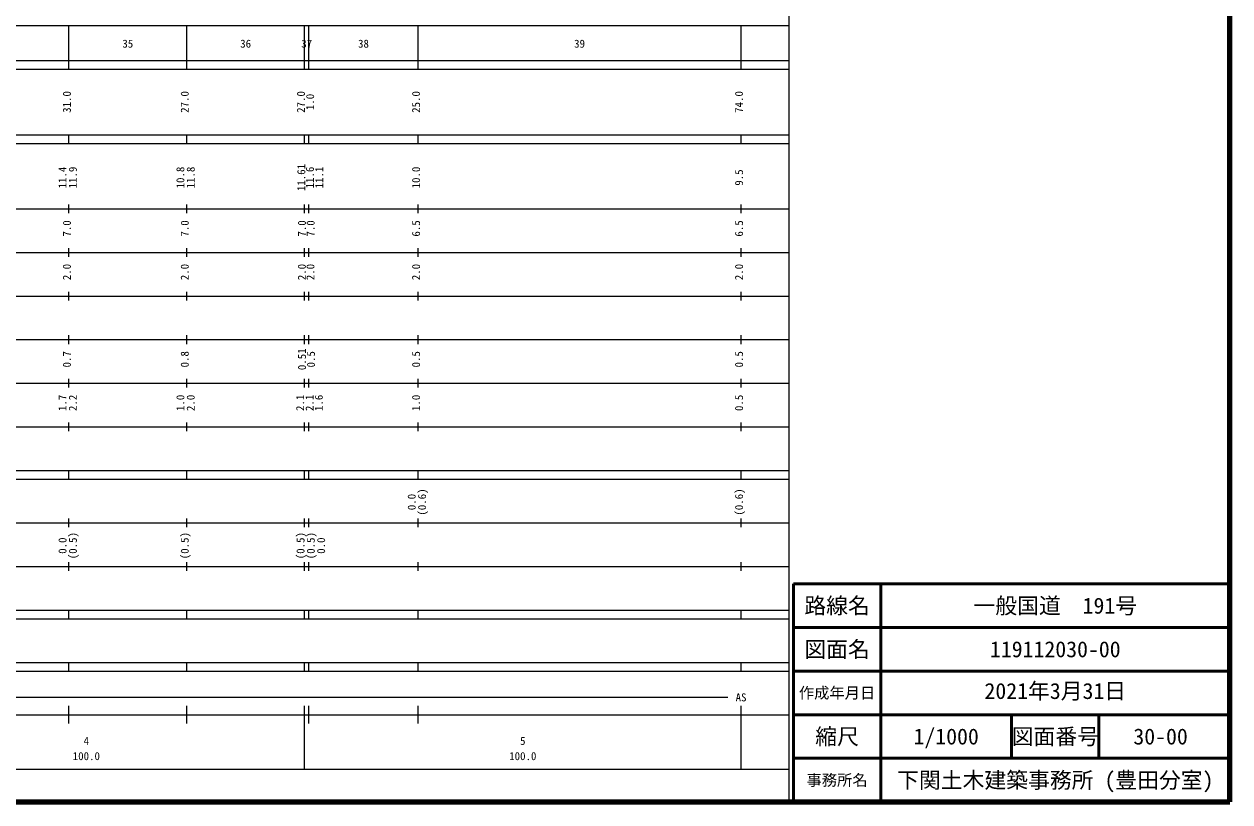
# Model space of a CAD drawing. Units: millimetres on the paper, enlarged 1000 times. Extents: x 40000 to 680000, y 20000 to 380000.
# Drawn here: x 403743 to 680000, y 20000 to 198357 of the extents above; entities that cross this region are included whole.
import ezdxf
from ezdxf.enums import TextEntityAlignment as Align

# ---------------------------------------------------------------- set-up
doc = ezdxf.new("R2010")
doc.units = ezdxf.units.MM
doc.header["$LTSCALE"] = 1000
for name, color, linetype, lineweight in [('M-TTL', 2, 'Continuous', 140), ('M-TTL-BAND', 7, 'Continuous', 25), ('M-TTL-FRAM', 2, 'Continuous', 50), ('M-TTL-LINE', 7, 'Continuous', 50), ('M-TTL-TXT', 7, 'Continuous', 50)]:
    doc.layers.add(name, color=color, linetype=linetype, lineweight=lineweight)
doc.styles.add('ＭＳ ゴシック', font='')
doc.styles.get('ＭＳ ゴシック').set_extended_font_data('MS Gothic')

msp = doc.modelspace()

# ---------------------------------------------------------------- linework, layer by layer
at = {"layer": 'M-TTL'}
for p, q in [((680000, 20000), (680000, 380000)), ((40000, 20000), (680000, 20000))]:
    msp.add_line(p, q, dxfattribs=at)
at = {"layer": 'M-TTL-BAND'}
for p, q in [((579000, 20000), (579000, 370000)), ((68000, 198000), (579000, 198000)), ((414000, 188000), (414000, 198000)), ((441000, 188000), (441000, 198000)), ((468000, 188000), (468000, 198000)), ((469000, 188000), (469000, 198000)), ((494000, 188000), (494000, 198000)), ((568000, 188000), (568000, 198000)), ((40000, 190000), (579000, 190000)), ((40000, 188000), (579000, 188000)), ((40000, 173000), (579000, 173000)), ((414000, 171000), (414000, 173000)), ((441000, 171000), (441000, 173000)), ((468000, 171000), (468000, 173000)), ((469000, 171000), (469000, 173000)), ((494000, 171000), (494000, 173000)), ((568000, 171000), (568000, 173000)), ((40000, 171000), (579000, 171000)), ((40000, 156000), (579000, 156000)), ((414000, 155000), (414000, 157000)), ((441000, 155000), (441000, 157000)), ((468000, 155000), (468000, 157000)), ((469000, 155000), (469000, 157000)), ((494000, 155000), (494000, 157000)), ((568000, 155000), (568000, 157000)), ((414000, 145000), (414000, 147000)), ((441000, 145000), (441000, 147000)), ((468000, 145000), (468000, 147000)), ((469000, 145000), (469000, 147000)), ((494000, 145000), (494000, 147000)), ((568000, 145000), (568000, 147000)), ((46000, 146000), (579000, 146000)), ((52000, 136000), (579000, 136000)), ((414000, 135000), (414000, 137000)), ((441000, 135000), (441000, 137000)), ((468000, 135000), (468000, 137000)), ((469000, 135000), (469000, 137000)), ((494000, 135000), (494000, 137000)), ((568000, 135000), (568000, 137000)), ((46000, 126000), (579000, 126000)), ((414000, 125000), (414000, 127000)), ((441000, 125000), (441000, 127000)), ((468000, 125000), (468000, 127000)), ((469000, 125000), (469000, 127000)), ((494000, 125000), (494000, 127000)), ((568000, 125000), (568000, 127000)), ((414000, 115000), (414000, 117000)), ((441000, 115000), (441000, 117000)), ((468000, 115000), (468000, 117000)), ((469000, 115000), (469000, 117000)), ((494000, 115000), (494000, 117000)), ((568000, 115000), (568000, 117000)), ((52000, 116000), (579000, 116000)), ((46000, 106000), (579000, 106000)), ((414000, 105000), (414000, 107000)), ((441000, 105000), (441000, 107000)), ((468000, 105000), (468000, 107000)), ((469000, 105000), (469000, 107000)), ((494000, 105000), (494000, 107000)), ((568000, 105000), (568000, 107000)), ((40000, 96000), (579000, 96000)), ((40000, 94000), (579000, 94000)), ((414000, 94000), (414000, 96000)), ((441000, 94000), (441000, 96000)), ((468000, 94000), (468000, 96000)), ((469000, 94000), (469000, 96000)), ((494000, 94000), (494000, 96000)), ((568000, 94000), (568000, 96000)), ((49000, 84000), (579000, 84000)), ((414000, 83000), (414000, 85000)), ((441000, 83000), (441000, 85000)), ((468000, 83000), (468000, 85000)), ((469000, 83000), (469000, 85000)), ((494000, 83000), (494000, 85000)), ((568000, 83000), (568000, 85000)), ((414000, 73000), (414000, 75000)), ((441000, 73000), (441000, 75000)), ((468000, 73000), (468000, 75000)), ((469000, 73000), (469000, 75000)), ((494000, 73000), (494000, 75000)), ((568000, 73000), (568000, 75000)), ((40000, 74000), (579000, 74000)), ((40000, 64000), (579000, 64000)), ((414000, 62000), (414000, 64000)), ((441000, 62000), (441000, 64000)), ((468000, 62000), (468000, 64000)), ((469000, 62000), (469000, 64000)), ((494000, 62000), (494000, 64000)), ((568000, 62000), (568000, 64000)), ((40000, 62000), (579000, 62000)), ((40000, 52000), (579000, 52000)), ((40000, 50000), (579000, 50000)), ((414000, 50000), (414000, 52000)), ((441000, 50000), (441000, 52000)), ((468000, 50000), (468000, 52000)), ((469000, 50000), (469000, 52000)), ((494000, 50000), (494000, 52000)), ((568000, 50000), (568000, 52000)), ((71000, 44000), (565000, 44000)), ((414000, 38000), (414000, 42000)), ((441000, 38000), (441000, 42000)), ((468000, 27500), (468000, 42000)), ((469000, 38000), (469000, 42000)), ((494000, 38000), (494000, 42000)), ((568000, 27500), (568000, 42000)), ((40000, 40000), (579000, 40000)), ((68000, 27500), (579000, 27500))]:
    msp.add_line(p, q, dxfattribs=at)
at = {"layer": 'M-TTL-FRAM'}
for p, q in [((680000, 70000), (580000, 70000)), ((580000, 70000), (580000, 20000))]:
    msp.add_line(p, q, dxfattribs=at)
at = {"layer": 'M-TTL-LINE'}
for p, q in [((600000, 70000), (600000, 20000)), ((680000, 60000), (580000, 60000)), ((680000, 50000), (580000, 50000)), ((680000, 40000), (580000, 40000)), ((630000, 40000), (630000, 30000)), ((650000, 40000), (650000, 30000)), ((680000, 30000), (580000, 30000))]:
    msp.add_line(p, q, dxfattribs=at)

# ---------------------------------------------------------------- texts
at = {"layer": 'M-TTL-BAND', "style": 'ＭＳ ゴシック'}
for s, p in [('35', (427500, 192405)), ('36', (454500, 192405)), ('37', (468500, 192405)), ('38', (481500, 192405)), ('39', (531000, 192405)), ('AS', (568000, 42500)), ('4', (418000, 32523)), ('5', (518000, 32523)), ('100.0', (418000, 29033)), ('100.0', (518000, 29033))]:
    msp.add_text(s, height=1833, dxfattribs=at).set_placement(p, align=Align.BOTTOM_CENTER)
for s, p in [('31.0', (415000, 180500)), ('27.0', (442000, 180500)), ('27.0', (468638, 180500)), ('25.0', (495000, 180500)), ('74.0', (569000, 180500)), ('1.0', (470724, 180500)), ('11.61', (468705, 163174)), ('11.4', (414000, 163174)), ('11.9', (416370, 163174)), ('10.8', (441000, 163174)), ('11.8', (443370, 163174)), ('11.6', (470687, 163174)), ('11.1', (472826, 163174)), ('10.0', (495000, 163174)), ('9.5', (569000, 163174)), ('7.0', (415000, 151500)), ('7.0', (442000, 151500)), ('7.0', (468852, 151500)), ('7.0', (470845, 151500)), ('6.5', (495000, 151500)), ('6.5', (569000, 151500)), ('2.0', (415000, 141500)), ('2.0', (442000, 141500)), ('2.0', (468833, 141500)), ('2.0', (470797, 141500)), ('2.0', (495000, 141500)), ('2.0', (569000, 141500)), ('0.7', (415000, 121500)), ('0.8', (442000, 121500)), ('0.51', (468861, 121500)), ('0.5', (470927, 121500)), ('0.5', (495000, 121500)), ('0.5', (569000, 121500)), ('1.7', (414000, 111500)), ('2.2', (416370, 111500)), ('1.0', (441000, 111500)), ('2.0', (443370, 111500)), ('2.1', (468451, 111500)), ('2.1', (470606, 111500)), ('1.6', (472715, 111500)), ('1.0', (495000, 111500)), ('0.5', (569000, 111500)), ('(0.6)', (496370, 88764)), ('(0.6)', (569000, 88764)), ('0.0', (494000, 88764)), ('0.0', (414000, 78764)), ('(0.5)', (416370, 78764)), ('(0.5)', (442000, 78764)), ('(0.5)', (468532, 78764)), ('(0.5)', (470879, 78764)), ('0.0', (473249, 78764))]:
    msp.add_text(s, height=1833, rotation=90, dxfattribs=at).set_placement(p, align=Align.BOTTOM_CENTER)
at = {"layer": 'M-TTL-TXT', "style": 'ＭＳ ゴシック'}
for s, height, p in [('路線名', 3666, (590000, 65000)), ('路線名', 3666, (590000, 65000)), ('一般国道\u3000191号', 3666, (640000, 65000)), ('図面名', 3666, (590000, 55000)), ('図面名', 3666, (590000, 55000)), ('119112030-00', 3666, (640000, 55000)), ('作成年月日', 2566, (590000, 45000)), ('作成年月日', 2566, (590000, 45000)), ('縮尺', 3666, (590000, 35000)), ('縮尺', 3666, (590000, 35000)), ('1/1000', 3666, (615000, 35000)), ('図面番号', 3666, (640000, 35000)), ('図面番号', 3666, (640000, 35000)), ('30-00', 3666, (664125, 35000)), ('事務所名', 2566, (590000, 25000)), ('事務所名', 2566, (590000, 25000)), ('下関土木建築事務所 (豊田分室)', 3666, (640000, 25000))]:
    msp.add_text(s, height=height, dxfattribs=at).set_placement(p, align=Align.MIDDLE_CENTER)
msp.add_text('2021年3月31日', height=3666, dxfattribs=at).set_placement((640000, 42500), align=Align.BOTTOM_CENTER)

doc.saveas('drawing.dxf')
